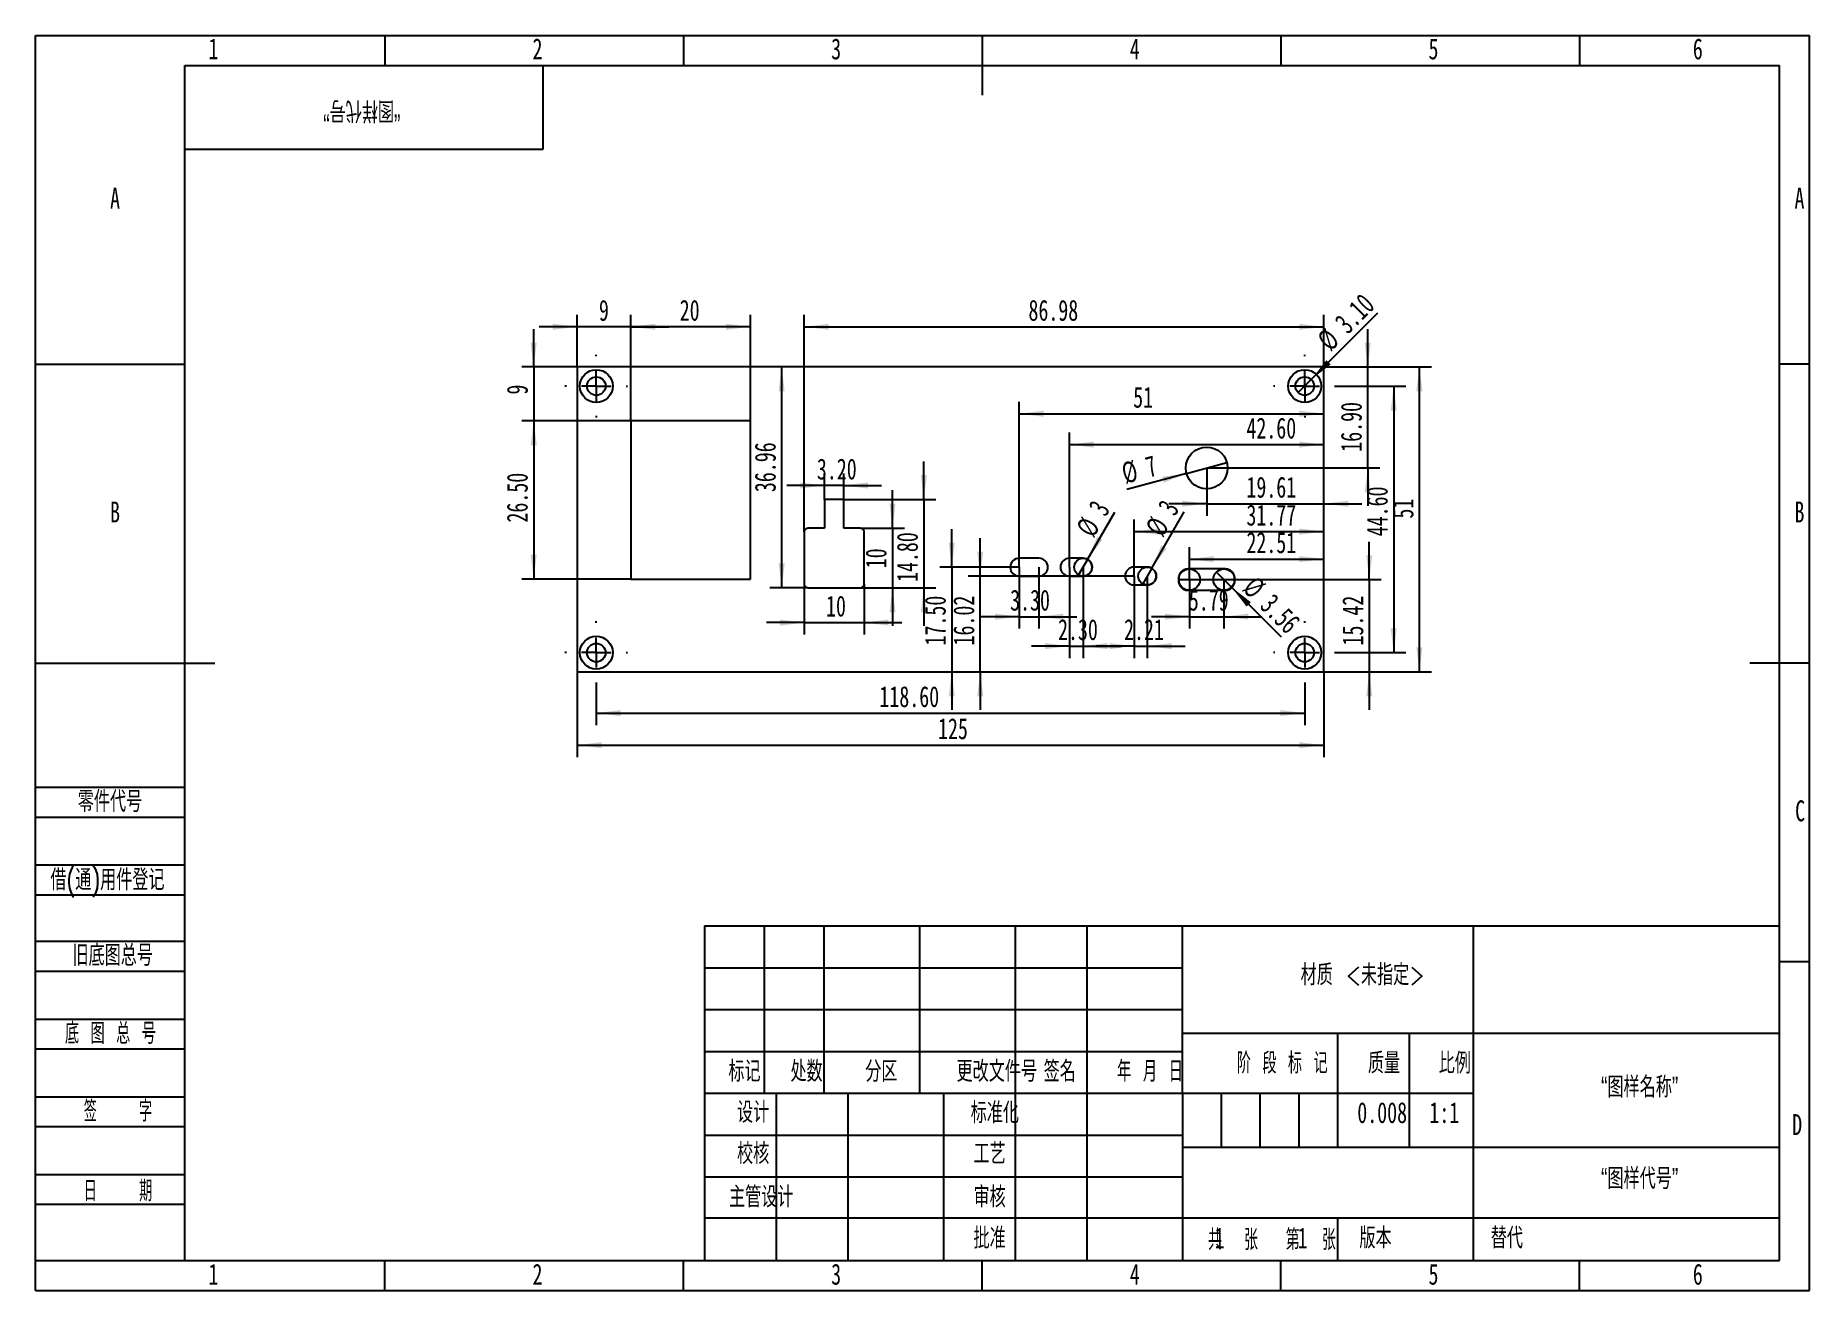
# Model space of a CAD drawing. Header units: millimetres. Extents: x 0 to 297, y 0 to 210.
import ezdxf

# ---------------------------------------------------------------- set-up
doc = ezdxf.new("R2010")
doc.units = ezdxf.units.MM
doc.layers.add('图框', color=7, linetype='Continuous')
doc.layers.add('粗实线层', color=7, linetype='Continuous', lineweight=25)
doc.styles.add('SLDTEXTSTYLE0', font='TXT', dxfattribs={"width": 0.7, "bigfont": 'bigfont'})
doc.styles.add('SLDTEXTSTYLE1', font='TXT', dxfattribs={"width": 0.6, "bigfont": 'bigfont'})
doc.styles.add('SLDTEXTSTYLE2', font='TXT', dxfattribs={"width": 0.614286, "bigfont": 'bigfont'})
doc.styles.add('SLDTEXTSTYLE3', font='TXT', dxfattribs={"width": 0.62, "bigfont": 'bigfont'})
doc.styles.add('SLDTEXTSTYLE4', font='TXT', dxfattribs={"width": 0.566667, "bigfont": 'bigfont'})
doc.styles.add('SLDTEXTSTYLE5', font='TXT', dxfattribs={"width": 0.7})
doc.dimstyles.new('SLDDIMSTYLE0', dxfattribs={"dimtxt": 3.5, "dimasz": 4.08, "dimexe": 0, "dimexo": 0.0625, "dimgap": 0.875, "dimtad": 2, "dimrnd": 1e-09, "dimzin": 12, "dimdsep": 46, "dimtxsty": 'SLDTEXTSTYLE5', "dimblk1": 'NONE', "dimsah": 1, "dimcen": 0, "dimadec": 0, "dimazin": 3, "dimtfac": 1, "dimtmove": 0, "dimatfit": 3, "dimldrblk": 'NONE', "dimfxl": 0, "dimfrac": 2, "dimtolj": 1, "dimtzin": 12, "dimarcsym": 0})
doc.dimstyles.new('SLDDIMSTYLE1', dxfattribs={"dimtxt": 3.5, "dimasz": 4.08, "dimexe": 0, "dimexo": 0.0625, "dimgap": 0.875, "dimtad": 2, "dimrnd": 1e-09, "dimzin": 12, "dimdsep": 46, "dimtxsty": 'SLDTEXTSTYLE5', "dimsah": 1, "dimcen": 0.09, "dimadec": 0, "dimazin": 3, "dimtfac": 1, "dimtmove": 0, "dimatfit": 0, "dimfxl": 0, "dimfrac": 2, "dimtolj": 1, "dimtzin": 12, "dimarcsym": 0})
doc.dimstyles.new('SLDDIMSTYLE2', dxfattribs={"dimtxt": 3.5, "dimasz": 4.08, "dimexe": 0, "dimexo": 0.0625, "dimgap": 0.875, "dimtad": 2, "dimrnd": 1e-09, "dimzin": 12, "dimdsep": 46, "dimtxsty": 'SLDTEXTSTYLE5', "dimsah": 1, "dimcen": 0.09, "dimadec": 0, "dimazin": 3, "dimtfac": 1, "dimtofl": 0, "dimtmove": 0, "dimatfit": 3, "dimfxl": 0, "dimfrac": 2, "dimtolj": 1, "dimtzin": 12, "dimarcsym": 0})
doc.dimstyles.new('SLDDIMSTYLE3', dxfattribs={"dimtxt": 3.5, "dimasz": 4.08, "dimexe": 0, "dimexo": 0.0625, "dimgap": 0.875, "dimtad": 2, "dimrnd": 1e-09, "dimzin": 4, "dimdsep": 46, "dimtxsty": 'SLDTEXTSTYLE5', "dimsah": 1, "dimcen": 0.09, "dimadec": 0, "dimazin": 1, "dimtfac": 1, "dimtofl": 0, "dimtmove": 0, "dimatfit": 3, "dimfxl": 0, "dimfrac": 2, "dimtolj": 1, "dimtzin": 12, "dimarcsym": 0})
doc.dimstyles.new('SLDDIMSTYLE4', dxfattribs={"dimtxt": 3.5, "dimasz": 4.08, "dimexe": 0, "dimexo": 0.0625, "dimgap": 0.875, "dimtad": 2, "dimrnd": 1e-09, "dimzin": 4, "dimdsep": 46, "dimtxsty": 'SLDTEXTSTYLE5', "dimsah": 1, "dimcen": 0.09, "dimadec": 0, "dimazin": 1, "dimtfac": 1, "dimtmove": 0, "dimatfit": 0, "dimfxl": 0, "dimfrac": 2, "dimtolj": 1, "dimtzin": 12, "dimarcsym": 0})
doc.dimstyles.new('SLDDIMSTYLE5', dxfattribs={"dimtxt": 3.5, "dimasz": 4.08, "dimexe": 0, "dimexo": 0.0625, "dimgap": 0.875, "dimtad": 2, "dimrnd": 1e-09, "dimzin": 4, "dimdsep": 46, "dimtxsty": 'SLDTEXTSTYLE5', "dimblk1": 'NONE', "dimsah": 1, "dimcen": 0, "dimadec": 0, "dimazin": 1, "dimtfac": 1, "dimtmove": 0, "dimatfit": 3, "dimldrblk": 'NONE', "dimfxl": 0, "dimfrac": 2, "dimtolj": 1, "dimtzin": 12, "dimarcsym": 0})

# ---------------------------------------------------------------- blocks, each defined once
blk = doc.blocks.new('_D')
at = {"layer": '图框'}
for q in [(197.71, 120.21), (208.52, 109.4)]:
    blk.add_line((200.23, 117.7), q, dxfattribs=at)
blk.add_solid([(200.23, 117.7), (202.75, 114.45), (203.47, 115.17)], dxfattribs=at)
at = {"layer": '图框', "char_height": 3.5, "attachment_point": 1, "rotation": 315, "style": 'SLDTEXTSTYLE5'}
for s, insert in [('%%c', (204.39, 119.77)), ('3.56', (207.29, 116.85))]:
    blk.add_mtext(s, dxfattribs=dict(at, insert=insert))
blk = doc.blocks.new('_None')
blk = doc.blocks.new('_D_1')
at = {"layer": '图框'}
for p, q in [((223.29, 118.95), (223.29, 125.3)), ((198.97, 118.95), (225.29, 118.95)), ((223.29, 118.95), (223.29, 103.53)), ((215.69, 103.53), (225.29, 103.53)), ((223.29, 103.53), (223.29, 97.18))]:
    blk.add_line(p, q, dxfattribs=at)
for points in [[(223.29, 118.95), (223.8, 123.03), (222.79, 123.03)], [(223.29, 103.53), (222.79, 99.45), (223.8, 99.45)]]:
    blk.add_solid(points, dxfattribs=at)
at = {"layer": '图框', "insert": (218.78, 107.93), "char_height": 3.5, "attachment_point": 1, "rotation": 90, "style": 'SLDTEXTSTYLE5'}
blk.add_mtext('15.42', dxfattribs=at)
blk = doc.blocks.new('_D_2')
at = {"layer": '图框'}
for p, q in [((193.18, 118.95), (193.18, 124.38)), ((193.18, 122.38), (215.69, 122.38))]:
    blk.add_line(p, q, dxfattribs=at)
for points in [[(193.18, 122.38), (197.26, 121.87), (197.26, 122.89)], [(215.69, 122.38), (211.61, 122.89), (211.61, 121.87)]]:
    blk.add_solid(points, dxfattribs=at)
at = {"layer": '图框', "insert": (202.73, 126.89), "char_height": 3.5, "attachment_point": 1, "style": 'SLDTEXTSTYLE5'}
blk.add_mtext('22.51', dxfattribs=at)
blk = doc.blocks.new('_D_3')
at = {"layer": '图框'}
for p, q in [((193.18, 118.95), (193.18, 110.75)), ((198.97, 118.95), (198.97, 110.75)), ((193.18, 112.75), (186.83, 112.75)), ((193.18, 112.75), (198.97, 112.75)), ((198.97, 112.75), (205.32, 112.75))]:
    blk.add_line(p, q, dxfattribs=at)
for points in [[(193.18, 112.75), (189.1, 113.26), (189.1, 112.25)], [(198.97, 112.75), (203.05, 112.25), (203.05, 113.26)]]:
    blk.add_solid(points, dxfattribs=at)
at = {"layer": '图框', "insert": (193.09, 117.27), "char_height": 3.5, "attachment_point": 1, "style": 'SLDTEXTSTYLE5'}
blk.add_mtext('5.79', dxfattribs=at)
blk = doc.blocks.new('_D_4')
at = {"layer": '图框'}
for q in [(180.7, 130.23), (174.64, 119.73)]:
    blk.add_line((176.14, 122.33), q, dxfattribs=at)
blk.add_solid([(176.14, 122.33), (178.62, 125.61), (177.74, 126.12)], dxfattribs=at)
at = {"layer": '图框', "char_height": 3.5, "attachment_point": 1, "rotation": 60, "style": 'SLDTEXTSTYLE5'}
for s, insert in [('3', (176.14, 131.09)), ('%%c', (174.07, 127.54))]:
    blk.add_mtext(s, dxfattribs=dict(at, insert=insert))
blk = doc.blocks.new('_D_5')
at = {"layer": '图框'}
for q in [(192.32, 130.29), (185.37, 118.25)]:
    blk.add_line((186.87, 120.85), q, dxfattribs=at)
blk.add_solid([(186.87, 120.85), (189.35, 124.13), (188.47, 124.64)], dxfattribs=at)
at = {"layer": '图框', "char_height": 3.5, "attachment_point": 1, "rotation": 60, "style": 'SLDTEXTSTYLE5'}
for s, insert in [('3', (187.73, 131.17)), ('%%c', (185.66, 127.61))]:
    blk.add_mtext(s, dxfattribs=dict(at, insert=insert))
blk = doc.blocks.new('_D_6')
at = {"layer": '图框'}
for p, q in [((90.69, 161.26), (84.34, 161.26)), ((90.69, 154.53), (90.69, 163.26)), ((99.69, 161.26), (90.69, 161.26)), ((99.69, 145.53), (99.69, 163.26)), ((99.69, 161.26), (106.04, 161.26))]:
    blk.add_line(p, q, dxfattribs=at)
for points in [[(90.69, 161.26), (86.61, 161.76), (86.61, 160.75)], [(99.69, 161.26), (103.77, 160.75), (103.77, 161.76)]]:
    blk.add_solid(points, dxfattribs=at)
at = {"layer": '图框', "insert": (94.33, 165.77), "char_height": 3.5, "attachment_point": 1, "style": 'SLDTEXTSTYLE5'}
blk.add_mtext('9', dxfattribs=at)
blk = doc.blocks.new('_D_7')
at = {"layer": '图框'}
for p, q in [((83.41, 154.53), (83.41, 160.88)), ((90.69, 154.53), (81.41, 154.53)), ((83.41, 154.53), (83.41, 145.53)), ((99.69, 145.53), (81.41, 145.53)), ((83.41, 145.53), (83.41, 139.18))]:
    blk.add_line(p, q, dxfattribs=at)
for points in [[(83.41, 154.53), (83.92, 158.61), (82.9, 158.61)], [(83.41, 145.53), (82.9, 141.45), (83.92, 141.45)]]:
    blk.add_solid(points, dxfattribs=at)
at = {"layer": '图框', "insert": (78.9, 149.92), "char_height": 3.5, "attachment_point": 1, "rotation": 90, "style": 'SLDTEXTSTYLE5'}
blk.add_mtext('9', dxfattribs=at)
blk = doc.blocks.new('_D_8')
at = {"layer": '图框'}
for p, q in [((99.69, 145.53), (99.69, 163.26)), ((119.69, 161.26), (99.69, 161.26)), ((119.69, 145.53), (119.69, 163.26))]:
    blk.add_line(p, q, dxfattribs=at)
for points in [[(99.69, 161.26), (103.77, 160.75), (103.77, 161.76)], [(119.69, 161.26), (115.61, 161.76), (115.61, 160.75)]]:
    blk.add_solid(points, dxfattribs=at)
at = {"layer": '图框', "insert": (107.85, 165.77), "char_height": 3.5, "attachment_point": 1, "style": 'SLDTEXTSTYLE5'}
blk.add_mtext('20', dxfattribs=at)
blk = doc.blocks.new('_D_9')
at = {"layer": '图框'}
for p, q in [((99.69, 145.53), (81.41, 145.53)), ((83.41, 145.53), (83.41, 119.03)), ((99.69, 119.03), (81.41, 119.03))]:
    blk.add_line(p, q, dxfattribs=at)
for points in [[(83.41, 145.53), (82.9, 141.45), (83.92, 141.45)], [(83.41, 119.03), (83.92, 123.11), (82.9, 123.11)]]:
    blk.add_solid(points, dxfattribs=at)
at = {"layer": '图框', "insert": (78.9, 128.5), "char_height": 3.5, "attachment_point": 1, "rotation": 90, "style": 'SLDTEXTSTYLE5'}
blk.add_mtext('26.50', dxfattribs=at)
blk = doc.blocks.new('_D_10')
at = {"layer": '图框'}
for p, q in [((153.4, 121.03), (153.4, 127.38)), ((164.69, 121.03), (151.4, 121.03)), ((153.4, 121.03), (153.4, 103.53)), ((153.4, 103.53), (153.4, 97.18))]:
    blk.add_line(p, q, dxfattribs=at)
for points in [[(153.4, 121.03), (153.91, 125.11), (152.89, 125.11)], [(153.4, 103.53), (152.89, 99.45), (153.91, 99.45)]]:
    blk.add_solid(points, dxfattribs=at)
at = {"layer": '图框', "insert": (148.89, 107.93), "char_height": 3.5, "attachment_point": 1, "rotation": 90, "style": 'SLDTEXTSTYLE5'}
blk.add_mtext('17.50', dxfattribs=at)
blk = doc.blocks.new('_D_11')
at = {"layer": '图框'}
for p, q in [((164.69, 121.03), (164.69, 148.71)), ((164.69, 146.71), (215.69, 146.71))]:
    blk.add_line(p, q, dxfattribs=at)
for points in [[(164.69, 146.71), (168.77, 146.2), (168.77, 147.22)], [(215.69, 146.71), (211.61, 147.22), (211.61, 146.2)]]:
    blk.add_solid(points, dxfattribs=at)
at = {"layer": '图框', "insert": (183.77, 151.22), "char_height": 3.5, "attachment_point": 1, "style": 'SLDTEXTSTYLE5'}
blk.add_mtext('51', dxfattribs=at)
blk = doc.blocks.new('_D_12')
at = {"layer": '图框'}
for p, q in [((164.69, 121.03), (164.69, 110.75)), ((167.99, 121.03), (167.99, 110.75)), ((164.69, 112.75), (158.34, 112.75)), ((164.69, 112.75), (167.99, 112.75)), ((167.99, 112.75), (174.34, 112.75))]:
    blk.add_line(p, q, dxfattribs=at)
for points in [[(164.69, 112.75), (160.61, 113.26), (160.61, 112.25)], [(167.99, 112.75), (172.07, 112.25), (172.07, 113.26)]]:
    blk.add_solid(points, dxfattribs=at)
at = {"layer": '图框', "insert": (163.17, 117.27), "char_height": 3.5, "attachment_point": 1, "style": 'SLDTEXTSTYLE5'}
blk.add_mtext('3.30', dxfattribs=at)
blk = doc.blocks.new('_D_13')
at = {"layer": '图框'}
for p, q in [((173.09, 121.03), (173.09, 105.83)), ((175.39, 121.03), (175.39, 105.83)), ((173.09, 107.83), (166.74, 107.83)), ((173.09, 107.83), (175.39, 107.83)), ((175.39, 107.83), (181.74, 107.83))]:
    blk.add_line(p, q, dxfattribs=at)
for points in [[(173.09, 107.83), (169.01, 108.34), (169.01, 107.32)], [(175.39, 107.83), (179.47, 107.32), (179.47, 108.34)]]:
    blk.add_solid(points, dxfattribs=at)
at = {"layer": '图框', "insert": (171.19, 112.34), "char_height": 3.5, "attachment_point": 1, "style": 'SLDTEXTSTYLE5'}
blk.add_mtext('2.30', dxfattribs=at)
blk = doc.blocks.new('_D_14')
at = {"layer": '图框'}
for p, q in [((183.92, 119.55), (183.92, 105.83)), ((186.12, 119.55), (186.12, 105.83)), ((183.92, 107.83), (177.57, 107.83)), ((183.92, 107.83), (186.12, 107.83)), ((186.12, 107.83), (192.47, 107.83))]:
    blk.add_line(p, q, dxfattribs=at)
for points in [[(183.92, 107.83), (179.84, 108.34), (179.84, 107.32)], [(186.12, 107.83), (190.2, 107.32), (190.2, 108.34)]]:
    blk.add_solid(points, dxfattribs=at)
at = {"layer": '图框', "insert": (182.24, 112.34), "char_height": 3.5, "attachment_point": 1, "style": 'SLDTEXTSTYLE5'}
blk.add_mtext('2.21', dxfattribs=at)
blk = doc.blocks.new('_D_15')
at = {"layer": '图框'}
for p, q in [((158.17, 119.55), (158.17, 125.9)), ((183.92, 119.55), (156.17, 119.55)), ((158.17, 103.53), (158.17, 119.55)), ((158.17, 103.53), (158.17, 97.18))]:
    blk.add_line(p, q, dxfattribs=at)
for points in [[(158.17, 119.55), (158.68, 123.63), (157.66, 123.63)], [(158.17, 103.53), (157.66, 99.45), (158.68, 99.45)]]:
    blk.add_solid(points, dxfattribs=at)
at = {"layer": '图框', "insert": (153.66, 107.93), "char_height": 3.5, "attachment_point": 1, "rotation": 90, "style": 'SLDTEXTSTYLE5'}
blk.add_mtext('16.02', dxfattribs=at)
blk = doc.blocks.new('_D_16')
at = {"layer": '图框'}
for p, q in [((183.92, 119.55), (183.92, 128.99)), ((183.92, 126.99), (215.69, 126.99))]:
    blk.add_line(p, q, dxfattribs=at)
for points in [[(183.92, 126.99), (188, 126.48), (188, 127.5)], [(215.69, 126.99), (211.61, 127.5), (211.61, 126.48)]]:
    blk.add_solid(points, dxfattribs=at)
at = {"layer": '图框', "insert": (202.73, 131.5), "char_height": 3.5, "attachment_point": 1, "style": 'SLDTEXTSTYLE5'}
blk.add_mtext('31.77', dxfattribs=at)
blk = doc.blocks.new('_D_17')
at = {"layer": '图框'}
for p, q in [((173.09, 121.03), (173.09, 143.55)), ((173.09, 141.55), (215.69, 141.55))]:
    blk.add_line(p, q, dxfattribs=at)
for points in [[(173.09, 141.55), (177.17, 141.04), (177.17, 142.06)], [(215.69, 141.55), (211.61, 142.06), (211.61, 141.04)]]:
    blk.add_solid(points, dxfattribs=at)
at = {"layer": '图框', "insert": (202.73, 146.06), "char_height": 3.5, "attachment_point": 1, "style": 'SLDTEXTSTYLE5'}
blk.add_mtext('42.60', dxfattribs=at)
blk = doc.blocks.new('_D_18')
at = {"layer": '图框'}
for p, q in [((132.11, 132.37), (132.11, 136.7)), ((135.31, 132.37), (135.31, 136.7)), ((132.11, 134.7), (125.76, 134.7)), ((135.31, 134.7), (132.11, 134.7)), ((135.31, 134.7), (141.66, 134.7))]:
    blk.add_line(p, q, dxfattribs=at)
for points in [[(132.11, 134.7), (128.03, 135.21), (128.03, 134.19)], [(135.31, 134.7), (139.39, 134.19), (139.39, 135.21)]]:
    blk.add_solid(points, dxfattribs=at)
at = {"layer": '图框', "insert": (130.82, 139.21), "char_height": 3.5, "attachment_point": 1, "style": 'SLDTEXTSTYLE5'}
blk.add_mtext('3.20', dxfattribs=at)
blk = doc.blocks.new('_D_19')
at = {"layer": '图框'}
for p, q in [((148.72, 132.37), (148.72, 138.72)), ((135.31, 132.37), (150.72, 132.37)), ((148.72, 132.37), (148.72, 117.57)), ((138.11, 117.57), (150.72, 117.57)), ((148.72, 117.57), (148.72, 111.22))]:
    blk.add_line(p, q, dxfattribs=at)
for points in [[(148.72, 132.37), (149.23, 136.45), (148.22, 136.45)], [(148.72, 117.57), (148.22, 113.49), (149.23, 113.49)]]:
    blk.add_solid(points, dxfattribs=at)
at = {"layer": '图框', "insert": (144.21, 118.55), "char_height": 3.5, "attachment_point": 1, "rotation": 90, "style": 'SLDTEXTSTYLE5'}
blk.add_mtext('14.80', dxfattribs=at)
blk = doc.blocks.new('_D_20')
at = {"layer": '图框'}
for p, q in [((143.48, 127.57), (143.48, 133.92)), ((138.11, 127.57), (145.48, 127.57)), ((143.48, 127.57), (143.48, 117.57)), ((138.11, 117.57), (145.48, 117.57)), ((143.48, 117.57), (143.48, 111.22))]:
    blk.add_line(p, q, dxfattribs=at)
for points in [[(143.48, 127.57), (143.98, 131.65), (142.97, 131.65)], [(143.48, 117.57), (142.97, 113.49), (143.98, 113.49)]]:
    blk.add_solid(points, dxfattribs=at)
at = {"layer": '图框', "insert": (138.97, 120.85), "char_height": 3.5, "attachment_point": 1, "rotation": 90, "style": 'SLDTEXTSTYLE5'}
blk.add_mtext('10', dxfattribs=at)
blk = doc.blocks.new('_D_21')
at = {"layer": '图框'}
for p, q in [((128.71, 118.17), (128.71, 109.76)), ((138.71, 118.17), (138.71, 109.76)), ((128.71, 111.76), (122.36, 111.76)), ((128.71, 111.76), (138.71, 111.76)), ((138.71, 111.76), (145.06, 111.76))]:
    blk.add_line(p, q, dxfattribs=at)
for points in [[(128.71, 111.76), (124.63, 112.27), (124.63, 111.26)], [(138.71, 111.76), (142.79, 111.26), (142.79, 112.27)]]:
    blk.add_solid(points, dxfattribs=at)
at = {"layer": '图框', "insert": (132.35, 116.28), "char_height": 3.5, "attachment_point": 1, "style": 'SLDTEXTSTYLE5'}
blk.add_mtext('10', dxfattribs=at)
blk = doc.blocks.new('_D_22')
at = {"layer": '图框'}
for p, q in [((128.71, 126.97), (128.71, 163.26)), ((128.71, 161.26), (215.69, 161.26)), ((215.69, 154.53), (215.69, 163.26))]:
    blk.add_line(p, q, dxfattribs=at)
for points in [[(128.71, 161.26), (132.79, 160.75), (132.79, 161.76)], [(215.69, 161.26), (211.61, 161.76), (211.61, 160.75)]]:
    blk.add_solid(points, dxfattribs=at)
at = {"layer": '图框', "insert": (166.24, 165.77), "char_height": 3.5, "attachment_point": 1, "style": 'SLDTEXTSTYLE5'}
blk.add_mtext('86.98', dxfattribs=at)
blk = doc.blocks.new('_D_23')
at = {"layer": '图框'}
for p, q in [((124.93, 117.57), (124.93, 154.53)), ((129.31, 117.57), (122.93, 117.57))]:
    blk.add_line(p, q, dxfattribs=at)
for points in [[(124.93, 154.53), (124.42, 150.45), (125.44, 150.45)], [(124.93, 117.57), (125.44, 121.65), (124.42, 121.65)]]:
    blk.add_solid(points, dxfattribs=at)
at = {"layer": '图框', "insert": (120.42, 133.59), "char_height": 3.5, "attachment_point": 1, "rotation": 90, "style": 'SLDTEXTSTYLE5'}
blk.add_mtext('36.96', dxfattribs=at)
blk = doc.blocks.new('_D_24')
at = {"layer": '图框'}
for p, q in [((215.69, 154.53), (233.69, 154.53)), ((231.69, 103.53), (231.69, 154.53)), ((215.69, 103.53), (233.69, 103.53))]:
    blk.add_line(p, q, dxfattribs=at)
for points in [[(231.69, 154.53), (231.18, 150.45), (232.2, 150.45)], [(231.69, 103.53), (232.2, 107.61), (231.18, 107.61)]]:
    blk.add_solid(points, dxfattribs=at)
at = {"layer": '图框', "insert": (227.18, 129.17), "char_height": 3.5, "attachment_point": 1, "rotation": 90, "style": 'SLDTEXTSTYLE5'}
blk.add_mtext('51', dxfattribs=at)
blk = doc.blocks.new('_D_25')
at = {"layer": '图框'}
for p, q in [((90.69, 103.53), (90.69, 89.25)), ((215.69, 103.53), (215.69, 89.25)), ((90.69, 91.25), (215.69, 91.25))]:
    blk.add_line(p, q, dxfattribs=at)
for points in [[(90.69, 91.25), (94.77, 90.75), (94.77, 91.76)], [(215.69, 91.25), (211.61, 91.76), (211.61, 90.75)]]:
    blk.add_solid(points, dxfattribs=at)
at = {"layer": '图框', "insert": (151.1, 95.76), "char_height": 3.5, "attachment_point": 1, "style": 'SLDTEXTSTYLE5'}
blk.add_mtext('125', dxfattribs=at)
blk = doc.blocks.new('_D_26')
at = {"layer": '图框'}
for p, q in [((93.89, 101.48), (93.89, 94.62)), ((212.49, 101.48), (212.49, 94.62)), ((93.89, 96.62), (212.49, 96.62))]:
    blk.add_line(p, q, dxfattribs=at)
for points in [[(93.89, 96.62), (97.97, 96.11), (97.97, 97.13)], [(212.49, 96.62), (208.41, 97.13), (208.41, 96.11)]]:
    blk.add_solid(points, dxfattribs=at)
at = {"layer": '图框', "insert": (141.29, 101.13), "char_height": 3.5, "attachment_point": 1, "style": 'SLDTEXTSTYLE5'}
blk.add_mtext('118.60', dxfattribs=at)
blk = doc.blocks.new('_D_27')
at = {"layer": '图框'}
for p, q in [((217.74, 151.33), (229.39, 151.33)), ((227.39, 151.33), (227.39, 106.73)), ((217.74, 106.73), (229.39, 106.73))]:
    blk.add_line(p, q, dxfattribs=at)
for points in [[(227.39, 151.33), (226.88, 147.25), (227.89, 147.25)], [(227.39, 106.73), (227.89, 110.81), (226.88, 110.81)]]:
    blk.add_solid(points, dxfattribs=at)
at = {"layer": '图框', "insert": (222.87, 126.2), "char_height": 3.5, "attachment_point": 1, "rotation": 90, "style": 'SLDTEXTSTYLE5'}
blk.add_mtext('44.60', dxfattribs=at)
blk = doc.blocks.new('_D_28')
at = {"layer": '图框'}
for p, q in [((196.08, 137.63), (196.08, 129.65)), ((196.08, 131.65), (189.73, 131.65)), ((196.08, 131.65), (215.69, 131.65)), ((215.69, 131.65), (222.04, 131.65))]:
    blk.add_line(p, q, dxfattribs=at)
for points in [[(196.08, 131.65), (192, 132.16), (192, 131.15)], [(215.69, 131.65), (219.77, 131.15), (219.77, 132.16)]]:
    blk.add_solid(points, dxfattribs=at)
at = {"layer": '图框', "insert": (202.73, 136.17), "char_height": 3.5, "attachment_point": 1, "style": 'SLDTEXTSTYLE5'}
blk.add_mtext('19.61', dxfattribs=at)
blk = doc.blocks.new('_D_29')
at = {"layer": '图框'}
for q in [(182.7, 134.05), (199.46, 138.54)]:
    blk.add_line((192.69, 136.73), q, dxfattribs=at)
blk.add_solid([(192.69, 136.73), (188.62, 136.16), (188.89, 135.18)], dxfattribs=at)
at = {"layer": '图框', "char_height": 3.5, "attachment_point": 1, "rotation": 15, "style": 'SLDTEXTSTYLE5'}
for s, insert in [('7', (185.52, 139.4)), ('%%c', (181.54, 138.35))]:
    blk.add_mtext(s, dxfattribs=dict(at, insert=insert))
blk = doc.blocks.new('_D_30')
at = {"layer": '图框'}
for p, q in [((223.04, 154.53), (223.04, 160.88)), ((215.69, 154.53), (225.04, 154.53)), ((223.04, 137.63), (223.04, 154.53)), ((196.08, 137.63), (225.04, 137.63)), ((223.04, 137.63), (223.04, 131.28))]:
    blk.add_line(p, q, dxfattribs=at)
for points in [[(223.04, 154.53), (223.54, 158.61), (222.53, 158.61)], [(223.04, 137.63), (222.53, 133.55), (223.54, 133.55)]]:
    blk.add_solid(points, dxfattribs=at)
at = {"layer": '图框', "insert": (218.53, 140.34), "char_height": 3.5, "attachment_point": 1, "rotation": 90, "style": 'SLDTEXTSTYLE5'}
blk.add_mtext('16.90', dxfattribs=at)
blk = doc.blocks.new('_D_31')
at = {"layer": '图框'}
for q in [(224.72, 163.57), (211.39, 150.24)]:
    blk.add_line((213.59, 152.43), q, dxfattribs=at)
blk.add_solid([(213.59, 152.43), (216.83, 154.95), (216.11, 155.67)], dxfattribs=at)
at = {"layer": '图框', "char_height": 3.5, "attachment_point": 1, "rotation": 45, "style": 'SLDTEXTSTYLE5'}
for s, insert in [('3.10', (217.23, 162.37)), ('%%c', (214.31, 159.47))]:
    blk.add_mtext(s, dxfattribs=dict(at, insert=insert))
blk = doc.blocks.new('SW_CENTERMARKSYMBOL_0')
at = {"layer": '图框', "color": 0}
for p, q in [((0, 5), (0, 5.25)), ((-5, 0), (-5.25, 0)), ((0, 0), (-2.5, 0)), ((0, 0), (0, 2.5)), ((0, 0), (0, -2.5)), ((0, 0), (2.5, 0)), ((5, 0), (5.25, 0)), ((0, -5), (0, -5.25))]:
    blk.add_line(p, q, dxfattribs=at)
blk = doc.blocks.new('SW_CENTERMARKSYMBOL_1')
at = {"layer": '图框', "color": 0}
for p, q in [((0, 5), (0, 5.25)), ((-5, 0), (-5.25, 0)), ((0, 0), (-2.5, 0)), ((0, 0), (0, 2.5)), ((0, 0), (0, -2.5)), ((0, 0), (2.5, 0)), ((5, 0), (5.25, 0)), ((0, -5), (0, -5.25))]:
    blk.add_line(p, q, dxfattribs=at)
blk = doc.blocks.new('SW_CENTERMARKSYMBOL_2')
at = {"layer": '图框', "color": 0}
for p, q in [((0, 5), (0, 5.25)), ((-5, 0), (-5.25, 0)), ((0, 0), (-2.5, 0)), ((0, 0), (0, 2.5)), ((0, 0), (0, -2.5)), ((0, 0), (2.5, 0)), ((5, 0), (5.25, 0)), ((0, -5), (0, -5.25))]:
    blk.add_line(p, q, dxfattribs=at)
blk = doc.blocks.new('SW_CENTERMARKSYMBOL_3')
at = {"layer": '图框', "color": 0}
for p, q in [((0, 5), (0, 5.25)), ((-5, 0), (-5.25, 0)), ((0, 0), (-2.5, 0)), ((0, 0), (0, 2.5)), ((0, 0), (0, -2.5)), ((0, 0), (2.5, 0)), ((5, 0), (5.25, 0)), ((0, -5), (0, -5.25))]:
    blk.add_line(p, q, dxfattribs=at)

msp = doc.modelspace()

# ---------------------------------------------------------------- linework, layer by layer
at = {"color": 7, "linetype": 'Continuous', "lineweight": 25}
for p, q in [((90.689, 154.533), (90.689, 103.533)), ((215.689, 154.533), (90.689, 154.533)), ((215.689, 103.533), (215.689, 154.533)), ((99.689, 145.533), (99.689, 119.033)), ((119.689, 145.533), (99.689, 145.533)), ((119.689, 119.033), (119.689, 145.533)), ((135.313, 132.374), (132.113, 132.374)), ((132.113, 132.374), (132.113, 127.574)), ((135.313, 127.574), (135.313, 132.374)), ((128.713, 126.974), (128.713, 118.174)), ((132.113, 127.574), (129.313, 127.574)), ((138.113, 127.574), (135.313, 127.574)), ((138.713, 118.174), (138.713, 126.974)), ((167.989, 122.533), (164.689, 122.533)), ((175.389, 122.533), (173.089, 122.533)), ((99.689, 119.033), (119.689, 119.033)), ((164.689, 119.533), (167.989, 119.533)), ((173.089, 119.533), (175.389, 119.533)), ((186.124, 121.054), (183.918, 121.054)), ((191.4, 119.234), (191.4, 118.674)), ((199.25, 120.734), (192.9, 120.734)), ((200.75, 118.674), (200.75, 119.234)), ((129.313, 117.574), (138.113, 117.574)), ((183.918, 118.053), (186.124, 118.053)), ((192.9, 117.174), (199.25, 117.174)), ((90.689, 103.533), (215.689, 103.533))]:
    msp.add_line(p, q, dxfattribs=at)
for centre, radius in [((93.889, 151.333), 2.75), ((93.889, 151.333), 1.55), ((212.489, 151.333), 2.75), ((212.489, 151.333), 1.55), ((196.075, 137.633), 3.5), ((93.889, 106.733), 2.75), ((93.889, 106.733), 1.55), ((212.489, 106.733), 2.75), ((212.489, 106.733), 1.55)]:
    msp.add_circle(centre, radius, dxfattribs=at)
for centre, radius, start, end in [((129.313, 126.974), 0.6, 90, 180), ((138.113, 126.974), 0.6, 0, 90), ((164.689, 121.033), 1.5, 90, 270), ((167.989, 121.033), 1.5, 270, 90), ((173.089, 121.033), 1.5, 90, 270), ((175.389, 121.033), 1.5, 270, 90), ((183.918, 119.553), 1.501, 90, 270), ((186.124, 119.553), 1.501, 270, 90), ((192.9, 119.234), 1.5, 90, 180), ((199.25, 119.234), 1.5, 0, 90), ((129.313, 118.174), 0.6, 180, 270), ((138.113, 118.174), 0.6, 270, 0), ((192.9, 118.674), 1.5, 180, 270), ((199.25, 118.674), 1.5, 270, 0)]:
    msp.add_arc(centre, radius, start, end, dxfattribs=at)
at = {"layer": '图框'}
for p, q in [((0, 0), (0, 210)), ((0, 210), (297, 210)), ((58.5, 210), (58.5, 205)), ((108.5, 210), (108.5, 205)), ((208.5, 210), (208.5, 205)), ((258.5, 210), (258.5, 205)), ((297, 0), (297, 210)), ((0, 155), (25, 155)), ((297, 155), (292, 155)), ((191.4, 118.954), (200.75, 118.954)), ((0, 84.221), (25, 84.221)), ((0, 79.221), (25, 79.221)), ((0, 71.221), (25, 71.221)), ((0, 66.221), (25, 66.221)), ((0, 58.43), (25, 58.43)), ((112, 54), (192, 54)), ((297, 55), (292, 55)), ((0, 53.43), (25, 53.43)), ((0, 45.43), (25, 45.43)), ((112, 47), (192, 47)), ((0, 40.43), (25, 40.43)), ((198.5, 33), (198.5, 24)), ((205, 33), (205, 24)), ((211.5, 33), (211.5, 24)), ((0, 32.43), (25, 32.43)), ((0, 27.43), (25, 27.43)), ((0, 19.43), (25, 19.43)), ((0, 14.43), (25, 14.43)), ((0, 5), (25, 5)), ((58.5, 0), (58.5, 5)), ((108.5, 0), (108.5, 5)), ((208.5, 0), (208.5, 5)), ((258.5, 0), (258.5, 5)), ((0, 0), (297, 0))]:
    msp.add_line(p, q, dxfattribs=at)
at = {"layer": '图框', "lineweight": 25}
for p, q in [((158.5, 210), (158.5, 200)), ((0, 105), (30, 105)), ((297, 105), (287, 105)), ((112, 61), (112, 5)), ((112, 61), (292, 61)), ((122, 61), (122, 33)), ((132, 61), (132, 33)), ((148, 61), (148, 33)), ((164, 61), (164, 5)), ((176, 61), (176, 5)), ((191.968, 61.052), (192.005, 5)), ((240.692, 61), (240.692, 5)), ((191.98, 43.052), (291.98, 43.052)), ((218, 43.069), (218, 24.069)), ((230, 43), (230, 24)), ((112, 40), (192, 40)), ((112, 33), (192, 33)), ((124, 33), (124, 5)), ((136, 33), (136, 5)), ((152, 33), (152, 5)), ((192.015, 33), (240.692, 33)), ((112, 26), (192, 26)), ((192, 24), (292, 24)), ((112, 19), (192, 19)), ((112, 12.166), (192, 12.166)), ((192, 12.166), (292, 12.166)), ((218, 12.166), (218, 5)), ((25, 5), (292, 5)), ((158.5, 0), (158.5, 5))]:
    msp.add_line(p, q, dxfattribs=at)
at = {"layer": '图框', "linetype": 'Continuous', "lineweight": 25}
for p, q in [((25, 5), (25, 205)), ((25, 205), (292, 205)), ((292, 5), (292, 205))]:
    msp.add_line(p, q, dxfattribs=at)
at = {"layer": '图框'}
for centre, radius in [((175.389, 121.033), 1.5), ((186.124, 119.553), 1.501), ((193.18, 118.954), 1.78), ((198.97, 118.954), 1.78)]:
    msp.add_circle(centre, radius, dxfattribs=at)
at = {"layer": '粗实线层'}
for p, q in [((85, 191), (85, 205)), ((25, 191), (85, 191))]:
    msp.add_line(p, q, dxfattribs=at)

# ---------------------------------------------------------------- block references
at = {"layer": '图框'}
for name, p in [('SW_CENTERMARKSYMBOL_3', (93.889, 151.333)), ('SW_CENTERMARKSYMBOL_0', (212.489, 151.333)), ('SW_CENTERMARKSYMBOL_2', (93.889, 106.733)), ('SW_CENTERMARKSYMBOL_1', (212.489, 106.733))]:
    msp.add_blockref(name, p, dxfattribs=at)

# ---------------------------------------------------------------- texts
at = {"layer": '图框', "char_height": 3.5}
for s, insert, attachment_point, style in [('1', (29.794, 209.514), 2, 'SLDTEXTSTYLE5'), ('2', (84.044, 209.514), 2, 'SLDTEXTSTYLE5'), ('3', (134.044, 209.514), 2, 'SLDTEXTSTYLE5'), ('4', (184.044, 209.514), 2, 'SLDTEXTSTYLE5'), ('5', (234.044, 209.514), 2, 'SLDTEXTSTYLE5'), ('6', (278.297, 209.514), 2, 'SLDTEXTSTYLE5'), ('A', (13.32, 184.514), 2, 'SLDTEXTSTYLE5'), ('A', (295.32, 184.514), 2, 'SLDTEXTSTYLE5'), ('B', (13.32, 132.014), 2, 'SLDTEXTSTYLE5'), ('B', (295.32, 132.014), 2, 'SLDTEXTSTYLE5'), ('\\M+197EB\\M+18C8F\\M+191E3\\M+18D86', (7.084, 83.579), 1, 'SLDTEXTSTYLE0'), ('C', (295.427, 82.014), 2, 'SLDTEXTSTYLE5'), ('\\M+18ED8(\\M+192CA)\\M+19770\\M+18C8F\\M+1936F记', (2.496, 70.473), 1, 'SLDTEXTSTYLE0'), ('\\M+18B8C\\M+192EA图总\\M+18D86', (6.194, 57.824), 1, 'SLDTEXTSTYLE0'), ('\\M+18DDE质 <\\M+196A2\\M+18E77\\M+192E8>', (222.156, 54.577), 2, 'SLDTEXTSTYLE0'), ('\\M+192EA 图 总 \\M+18D86', (4.947, 44.766), 1, 'SLDTEXTSTYLE2'), ('标记', (118.697, 38.417), 2, 'SLDTEXTSTYLE0'), ('处\\M+19094', (129.087, 38.417), 2, 'SLDTEXTSTYLE0'), ('\\M+195AA\\M+18BE6', (141.609, 38.417), 2, 'SLDTEXTSTYLE0'), ('\\M+18D58\\M+189FC\\M+195B6\\M+18C8F\\M+18D86', (160.937, 38.417), 2, 'SLDTEXTSTYLE0'), ('签\\M+196BC', (171.476, 38.417), 2, 'SLDTEXTSTYLE0'), ('\\M+1944E \\M+18C8E \\M+193FA', (186.589, 38.417), 2, 'SLDTEXTSTYLE3'), ('阶 \\M+19269 标 记', (208.724, 39.805), 2, 'SLDTEXTSTYLE2'), ('质\\M+197CA', (225.772, 39.805), 2, 'SLDTEXTSTYLE0'), ('\\M+194E4\\M+197E1', (237.619, 39.805), 2, 'SLDTEXTSTYLE0'), ('\\M+18167图样\\M+196BC\\M+18FCC\\M+18168', (268.562, 35.791), 2, 'SLDTEXTSTYLE0'), ('签    \\M+18E9A', (13.81, 31.764), 2, 'SLDTEXTSTYLE4'), ('设计', (120.147, 31.558), 2, 'SLDTEXTSTYLE0'), ('标\\M+18F79\\M+189BB', (160.613, 31.492), 2, 'SLDTEXTSTYLE0'), ('0.008', (225.458, 31.521), 2, 'SLDTEXTSTYLE5'), ('1:1', (235.858, 31.521), 2, 'SLDTEXTSTYLE5'), ('D', (294.93, 29.514), 2, 'SLDTEXTSTYLE5'), ('\\M+18D5A\\M+18A6A', (120.147, 24.679), 2, 'SLDTEXTSTYLE0'), ('\\M+18D48艺', (159.736, 24.643), 2, 'SLDTEXTSTYLE0'), ('\\M+18167图样\\M+191E3\\M+18D86\\M+18168', (268.564, 20.49), 2, 'SLDTEXTSTYLE0'), ('\\M+193FA    \\M+18AFA', (13.81, 18.413), 2, 'SLDTEXTSTYLE4'), ('\\M+18EE5\\M+18AC7设计', (121.506, 17.399), 2, 'SLDTEXTSTYLE0'), ('审\\M+18A6A', (159.736, 17.399), 2, 'SLDTEXTSTYLE0'), ('\\M+194E1\\M+18F79', (159.738, 10.523), 2, 'SLDTEXTSTYLE0'), ('\\M+18BA4  张', (200.481, 10.262), 2, 'SLDTEXTSTYLE1'), ('1', (197.393, 10.531), 1, 'SLDTEXTSTYLE5'), ('\\M+191E6  张', (213.509, 10.262), 2, 'SLDTEXTSTYLE1'), ('1', (211.295, 10.531), 1, 'SLDTEXTSTYLE5'), ('\\M+194C5\\M+1967B', (224.339, 10.531), 2, 'SLDTEXTSTYLE0'), ('\\M+191D6\\M+191E3', (243.641, 10.531), 1, 'SLDTEXTSTYLE0'), ('1', (29.794, 4.475), 2, 'SLDTEXTSTYLE5'), ('2', (84.044, 4.475), 2, 'SLDTEXTSTYLE5'), ('3', (134.044, 4.475), 2, 'SLDTEXTSTYLE5'), ('4', (184.044, 4.475), 2, 'SLDTEXTSTYLE5'), ('5', (234.044, 4.475), 2, 'SLDTEXTSTYLE5'), ('6', (278.297, 4.475), 2, 'SLDTEXTSTYLE5')]:
    msp.add_mtext(s, dxfattribs=dict(at, insert=insert, attachment_point=attachment_point, style=style))
at = {"layer": '图框', "insert": (54.636, 195.655), "char_height": 3.5, "attachment_point": 2, "rotation": 180, "style": 'SLDTEXTSTYLE0'}
msp.add_mtext('\\M+18167图样\\M+191E3\\M+18D86\\M+18168', dxfattribs=at)

# ---------------------------------------------------------------- dimensions: what is measured, and where the dimension line sits
at = {"layer": '图框'}
for p1, p2, dimstyle, picture, middle in [((211.393, 150.237), (213.585, 152.429), 'SLDDIMSTYLE5', '_D_31', (221.295, 160.139)), ((199.456, 138.539), (192.695, 136.727), 'SLDDIMSTYLE0', '_D_29', (185.129, 134.7)), ((174.639, 119.734), (176.139, 122.332), 'SLDDIMSTYLE0', '_D_4', (179.492, 128.138)), ((185.374, 118.254), (186.875, 120.853), 'SLDDIMSTYLE0', '_D_5', (191.081, 128.138)), ((197.712, 120.213), (200.229, 117.695), 'SLDDIMSTYLE0', '_D', (205.171, 112.754))]:
    dim = msp.add_diameter_dim_2p(p1=p1, p2=p2, dimstyle=dimstyle, dxfattribs=at)
    dim.commit()
    dim.dimension.update_dxf_attribs({"geometry": picture, "text_midpoint": middle, "dimtype": 163})
for base, p1, p2, dimstyle, picture, middle in [((90.689, 161.256), (99.689, 145.533), (90.689, 154.533), 'SLDDIMSTYLE1', '_D_6', (95.097, 161.256)), ((99.689, 161.256), (119.689, 145.533), (99.689, 145.533), 'SLDDIMSTYLE2', '_D_8', (109.381, 161.256)), ((215.689, 161.256), (128.713, 126.974), (215.689, 154.533), 'SLDDIMSTYLE2', '_D_22', (170.073, 161.256)), ((215.689, 146.71), (164.689, 121.033), (215.689, 154.533), 'SLDDIMSTYLE2', '_D_11', (185.31, 146.71)), ((215.689, 141.547), (173.089, 121.033), (215.689, 154.533), 'SLDDIMSTYLE3', '_D_17', (206.564, 141.547)), ((215.689, 131.654), (196.075, 137.633), (215.689, 154.533), 'SLDDIMSTYLE1', '_D_28', (206.564, 131.654)), ((132.113, 134.7), (135.313, 132.374), (132.113, 132.374), 'SLDDIMSTYLE4', '_D_18', (133.891, 134.7)), ((215.689, 126.993), (183.918, 119.553), (215.689, 103.533), 'SLDDIMSTYLE2', '_D_16', (206.564, 126.993)), ((215.689, 122.382), (193.18, 118.954), (215.689, 103.533), 'SLDDIMSTYLE1', '_D_2', (206.564, 122.382)), ((167.989, 112.754), (164.689, 121.033), (167.989, 121.033), 'SLDDIMSTYLE4', '_D_12', (166.244, 112.754)), ((175.389, 107.833), (173.089, 121.033), (175.389, 121.033), 'SLDDIMSTYLE4', '_D_13', (174.264, 107.833)), ((186.124, 107.833), (183.918, 119.553), (186.124, 119.553), 'SLDDIMSTYLE1', '_D_14', (185.31, 107.833)), ((198.97, 112.754), (193.18, 118.954), (198.97, 118.954), 'SLDDIMSTYLE1', '_D_3', (196.15, 112.754)), ((215.689, 91.253), (90.689, 103.533), (215.689, 103.533), 'SLDDIMSTYLE2', '_D_25', (153.4, 91.253)), ((212.489, 96.62), (93.889, 101.483), (212.489, 101.483), 'SLDDIMSTYLE3', '_D_26', (145.889, 96.62))]:
    dim = msp.add_linear_dim(base=base, p1=p1, p2=p2, dimstyle=dimstyle, dxfattribs=at)
    dim.commit()
    dim.dimension.update_dxf_attribs({"geometry": picture, "text_midpoint": middle, "dimtype": 160})
for base, p1, p2, angle, dimstyle, picture, middle in [((83.411, 145.533), (90.689, 154.533), (99.689, 145.533), 90, 'SLDDIMSTYLE1', '_D_7', (83.411, 150.681)), ((223.037, 154.533), (196.075, 137.633), (215.689, 154.533), 90, 'SLDDIMSTYLE4', '_D_30', (223.037, 144.17)), ((124.932, 154.533), (129.313, 117.574), (90.689, 154.533), 90, 'SLDDIMSTYLE2', '_D_23', (124.932, 137.419)), ((231.689, 154.533), (215.689, 103.533), (215.689, 154.533), 90, 'SLDDIMSTYLE2', '_D_24', (231.689, 130.71)), ((227.387, 106.733), (217.739, 151.333), (217.739, 106.733), 90, 'SLDDIMSTYLE3', '_D_27', (227.387, 130.031)), ((83.411, 119.033), (99.689, 145.533), (99.689, 119.033), 90, 'SLDDIMSTYLE3', '_D_9', (83.411, 132.337)), ((148.723, 117.574), (135.313, 132.374), (138.113, 117.574), 90, 'SLDDIMSTYLE4', '_D_19', (148.723, 122.382)), ((143.477, 117.574), (138.113, 127.574), (138.113, 117.574), 90, 'SLDDIMSTYLE1', '_D_20', (143.477, 122.382)), ((153.4, 103.533), (164.689, 121.033), (215.689, 103.533), 90, 'SLDDIMSTYLE4', '_D_10', (153.4, 111.764)), ((158.172, 119.553), (215.689, 103.533), (183.918, 119.553), 90, 'SLDDIMSTYLE1', '_D_15', (158.172, 111.764)), ((223.295, 103.533), (198.97, 118.954), (215.689, 103.533), 90, 'SLDDIMSTYLE1', '_D_1', (223.295, 111.764)), ((138.713, 111.764), (128.713, 118.174), (138.713, 118.174), 0, 'SLDDIMSTYLE1', '_D_21', (133.891, 111.764))]:
    dim = msp.add_linear_dim(base=base, p1=p1, p2=p2, angle=angle, dimstyle=dimstyle, dxfattribs=at)
    dim.commit()
    dim.dimension.update_dxf_attribs({"geometry": picture, "text_midpoint": middle, "dimtype": 160})

doc.saveas('drawing.dxf')
